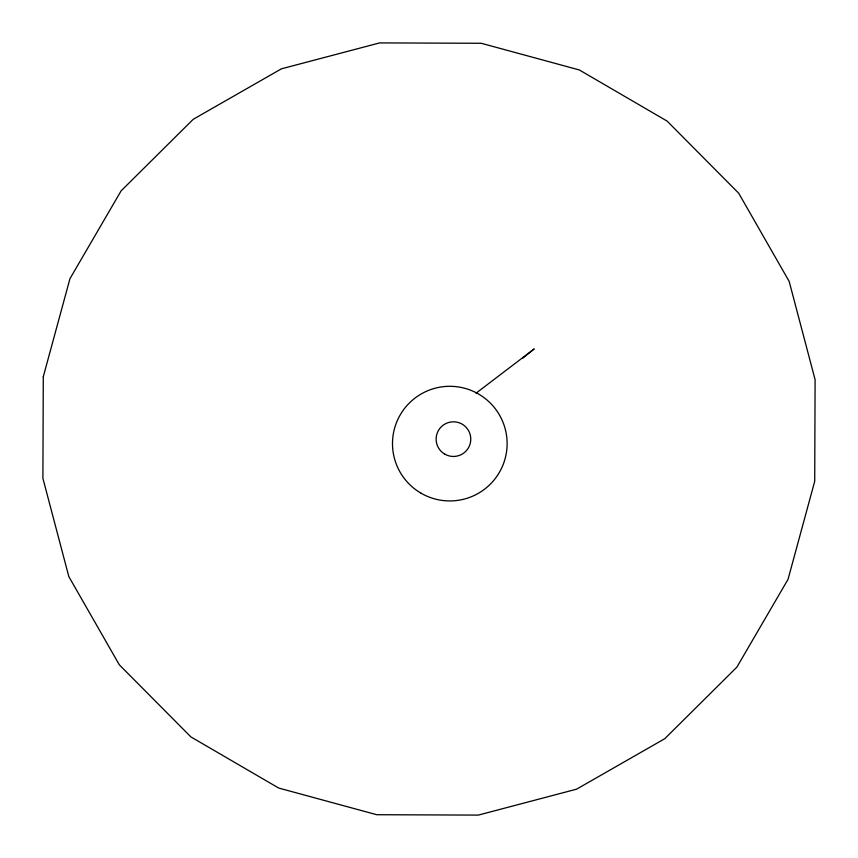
<?xml version="1.0" encoding="UTF-8"?>
<svg xmlns="http://www.w3.org/2000/svg" width="858" height="858" viewBox="0 0 858 858"><rect width="100%" height="100%" fill="white"/><g stroke="black" fill="none" stroke-linecap="round" stroke-linejoin="round"><path stroke-width="1.29" d="M522.833 358.108L534.18 348.927L476.04 393.189M43.286 376.716L42.9 478.335L68.822 576.576L119.294 664.768L190.873 736.893L278.668 788.041L376.716 814.714L478.335 815.1L576.576 789.178L664.768 738.706L736.893 667.127L788.041 579.332L814.714 481.284L815.1 379.665L789.178 281.424L738.706 193.232L667.127 121.107L579.332 69.959L481.284 43.286L379.665 42.9L281.424 68.822L193.232 119.294L121.107 190.873L69.959 278.668L43.286 376.716M421.149 493.253A57.314 57.314 0 0 0 507.121 443.618A57.314 57.314 0 0 0 421.149 393.983A57.314 57.314 0 0 0 421.149 493.253M444.787 454.139A17.321 17.321 0 0 0 470.774 439.135A17.321 17.321 0 0 0 444.787 424.131A17.321 17.321 0 0 0 444.787 454.139"/></g></svg>
